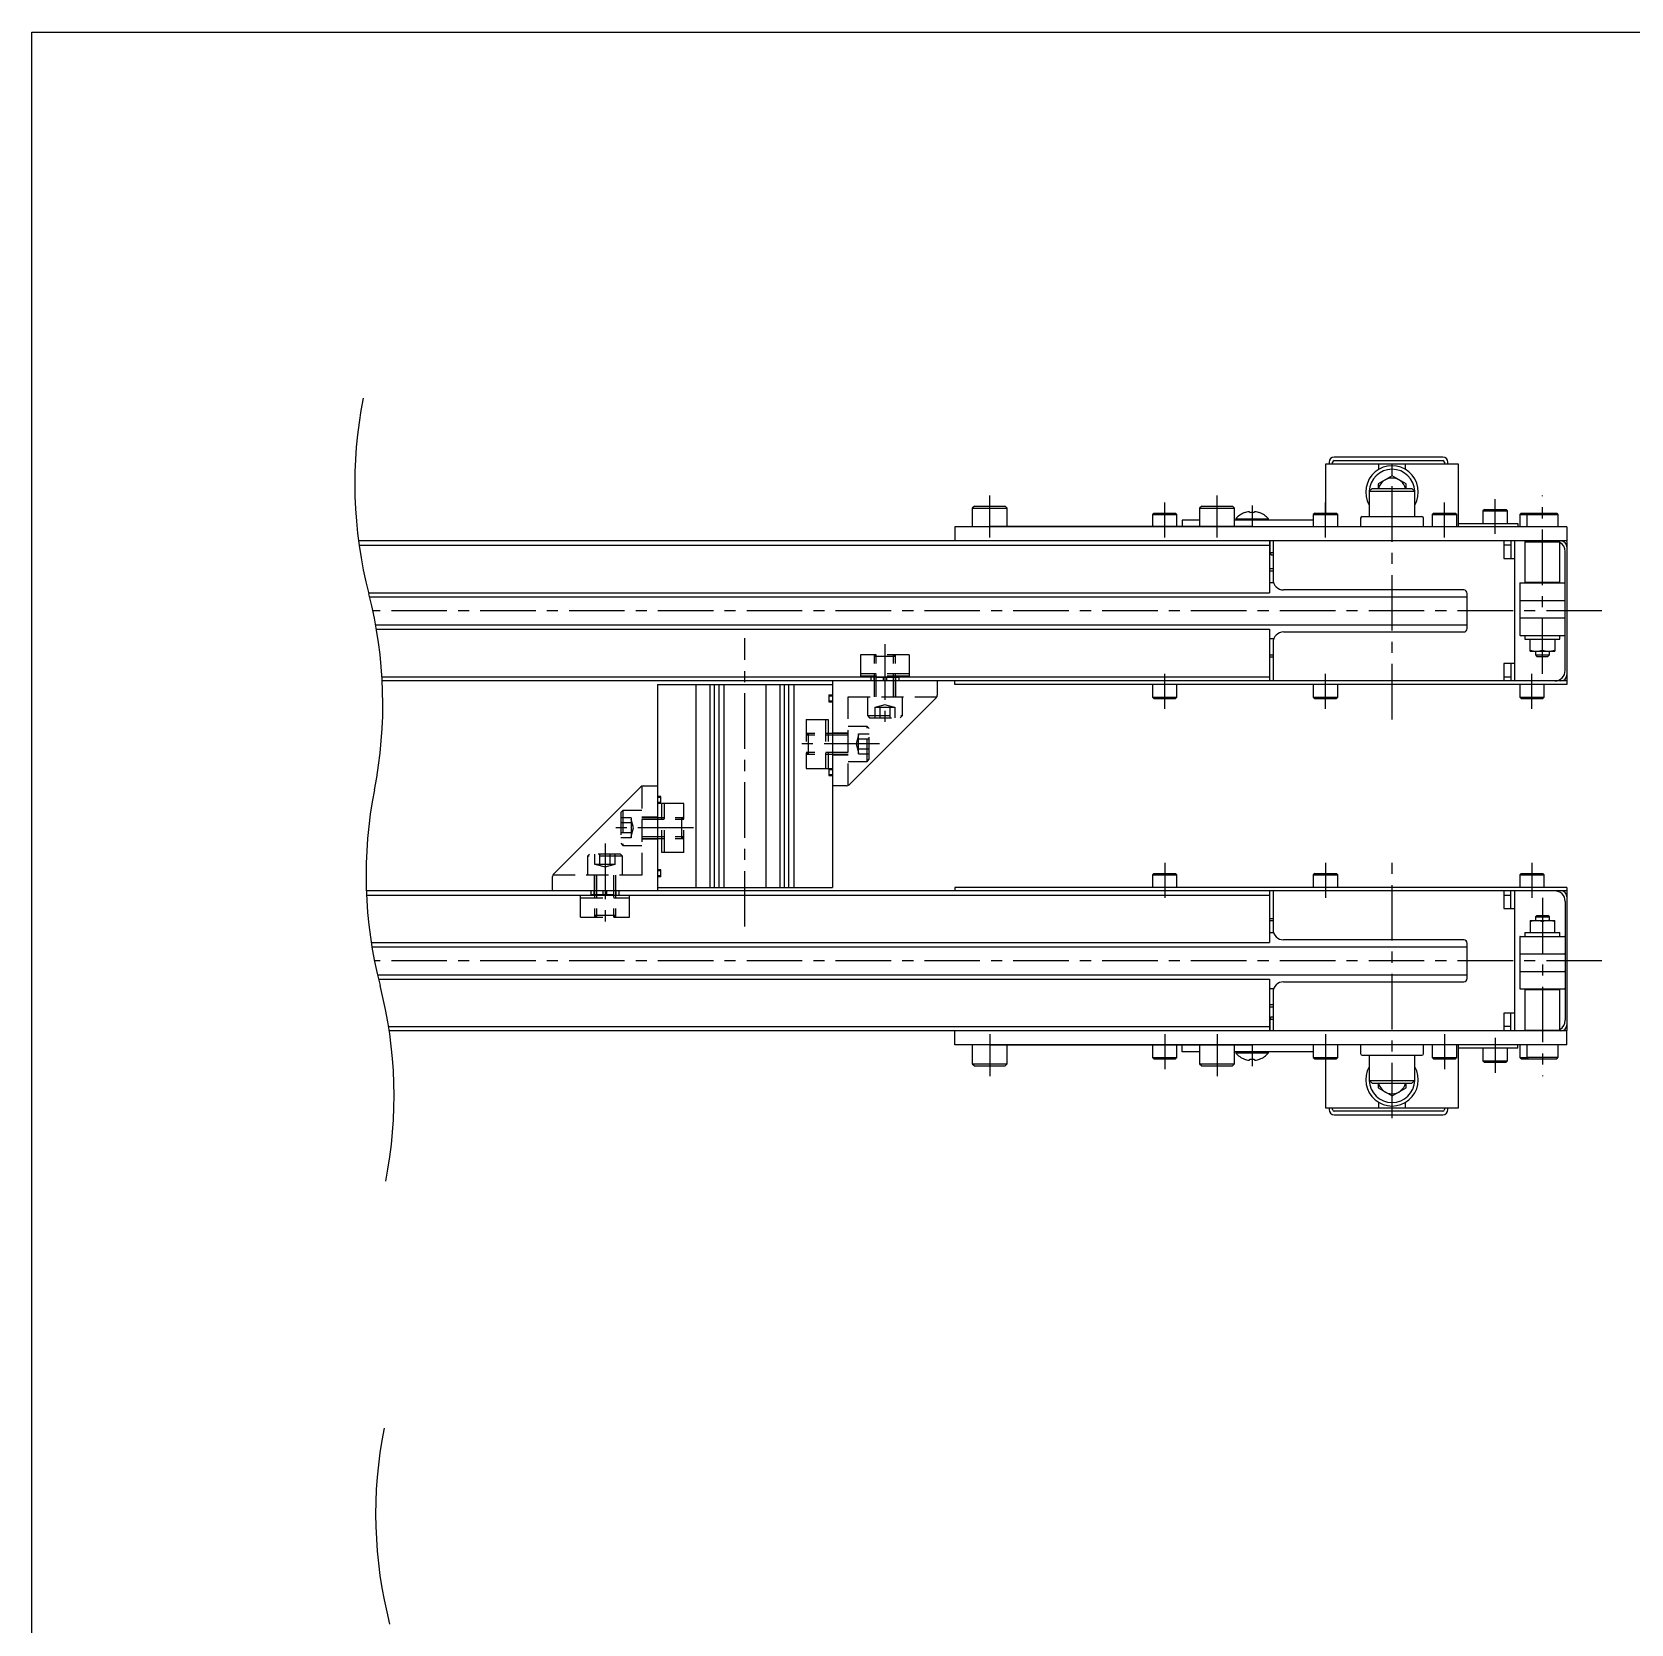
# Model space of a CAD drawing. Extents: x 0 to 4400, y -8 to 1909.
# Drawn here: x 3081.5 to 3538.6, y 1454.3 to 1909.4 of the extents above; entities that cross this region are included whole.
import ezdxf

# ---------------------------------------------------------------- set-up
doc = ezdxf.new("R2010")
doc.units = 0
doc.header["$LTSCALE"] = 0.5
doc.linetypes.add('CENTER', pattern=[50.8, 31.75, -6.35, 6.35, -6.35])
doc.linetypes.add('DASHED', pattern=[19.05, 12.7, -6.35])
for name, color, linetype in [('MSM_CENTER', 1, 'CENTER'), ('MSM_CONTINUOUS', 7, 'CONTINUOUS'), ('MSM_DASHED', 4, 'DASHED'), ('MSM_NARROW', 5, 'CONTINUOUS')]:
    doc.layers.add(name, color=color, linetype=linetype)

msp = doc.modelspace()

# ---------------------------------------------------------------- linework, layer by layer
at = {"layer": 'MSM_CENTER'}
for p, q in [((3470.31, 1712.87), (3470.31, 1788.87)), ((3355.31, 1764.87), (3355.31, 1776.87)), ((3405.31, 1764.87), (3405.31, 1774.87)), ((3420.31, 1764.87), (3420.31, 1776.87)), ((3430.31, 1773.98), (3430.31, 1767.87)), ((3451.31, 1764.87), (3451.31, 1774.87)), ((3485.31, 1764.87), (3485.31, 1774.87)), ((3499.81, 1765.87), (3499.81, 1775.87)), ((3513.31, 1725.87), (3513.31, 1776.87)), ((3530.31, 1743.87), (3178.93, 1743.87)), ((3285.31, 1653.67), (3285.31, 1736.07)), ((3325.31, 1734.37), (3325.31, 1710.37)), ((3405.31, 1715.87), (3405.31, 1725.87)), ((3451.31, 1715.87), (3451.31, 1725.87)), ((3510.31, 1715.87), (3510.31, 1725.87)), ((3323.81, 1705.87), (3299.81, 1705.87)), ((3270.59, 1681.87), (3246.59, 1681.87)), ((3245.31, 1677.37), (3245.31, 1653.37)), ((3470.31, 1598.87), (3470.31, 1674.87)), ((3405.31, 1671.87), (3405.31, 1661.87)), ((3451.31, 1671.87), (3451.31, 1661.87)), ((3510.31, 1671.87), (3510.31, 1661.87)), ((3513.31, 1661.87), (3513.31, 1610.87)), ((3530.31, 1643.87), (3179.39, 1643.87)), ((3355.31, 1622.87), (3355.31, 1610.87)), ((3405.31, 1622.87), (3405.31, 1612.87)), ((3420.31, 1622.87), (3420.31, 1610.87)), ((3430.31, 1619.87), (3430.31, 1613.76)), ((3451.31, 1622.87), (3451.31, 1612.87)), ((3485.31, 1622.87), (3485.31, 1612.87)), ((3499.81, 1621.87), (3499.81, 1611.87))]:
    msp.add_line(p, q, dxfattribs=at)
at = {"layer": 'MSM_CONTINUOUS'}
for p, q in [((3484.81, 1787.87), (3453.81, 1787.87)), ((3451.31, 1785.87), (3451.31, 1771.87)), ((3489.31, 1785.87), (3451.31, 1785.87)), ((3452.31, 1786.37), (3452.31, 1785.87)), ((3453.31, 1785.87), (3453.31, 1786.37)), ((3453.81, 1786.87), (3484.81, 1786.87)), ((3466.56, 1784.37), (3466.56, 1785.87)), ((3474.06, 1785.87), (3474.06, 1784.37)), ((3485.31, 1786.37), (3485.31, 1785.87)), ((3486.31, 1785.87), (3486.31, 1786.37)), ((3489.31, 1767.87), (3489.31, 1785.87)), ((3464.61, 1778.87), (3463.81, 1778.07)), ((3464.61, 1778.87), (3476.01, 1778.87)), ((3470.31, 1782.49), (3466.31, 1780.18)), ((3466.31, 1780.18), (3466.31, 1778.87)), ((3474.31, 1780.18), (3470.31, 1782.49)), ((3474.31, 1778.87), (3474.31, 1780.18)), ((3476.81, 1778.07), (3476.01, 1778.87)), ((3350.91, 1773.87), (3350.31, 1773.27)), ((3350.91, 1773.87), (3359.71, 1773.87)), ((3360.31, 1773.27), (3359.71, 1773.87)), ((3415.91, 1773.87), (3415.31, 1773.27)), ((3415.91, 1773.87), (3424.71, 1773.87)), ((3425.31, 1773.27), (3424.71, 1773.87)), ((3463.81, 1778.07), (3463.81, 1770.87)), ((3463.81, 1778.07), (3476.81, 1778.07)), ((3476.81, 1770.87), (3476.81, 1778.07)), ((3350.31, 1773.27), (3360.31, 1773.27)), ((3350.31, 1773.27), (3350.31, 1767.87)), ((3360.31, 1767.97), (3360.31, 1773.27)), ((3402.21, 1771.87), (3401.81, 1771.47)), ((3401.81, 1771.47), (3401.81, 1767.97)), ((3401.81, 1771.47), (3408.81, 1771.47)), ((3402.21, 1771.87), (3408.41, 1771.87)), ((3408.81, 1771.47), (3408.41, 1771.87)), ((3408.81, 1767.97), (3408.81, 1771.47)), ((3415.31, 1769.87), (3410.31, 1769.87)), ((3410.31, 1769.87), (3410.31, 1767.97)), ((3415.31, 1773.27), (3425.31, 1773.27)), ((3415.31, 1773.27), (3415.31, 1767.97)), ((3425.31, 1767.97), (3425.31, 1773.27)), ((3447.81, 1769.87), (3425.31, 1769.87)), ((3425.61, 1770.16), (3425.61, 1769.87)), ((3425.61, 1770.16), (3435.01, 1770.16)), ((3428.16, 1771.98), (3428.16, 1771.95)), ((3429.68, 1772.14), (3429.68, 1771.95)), ((3430.93, 1771.95), (3430.93, 1772.14)), ((3432.46, 1771.95), (3432.46, 1771.98)), ((3435.01, 1769.87), (3435.01, 1770.16)), ((3448.21, 1771.87), (3447.81, 1771.47)), ((3447.81, 1771.47), (3447.81, 1767.87)), ((3447.81, 1771.47), (3454.81, 1771.47)), ((3448.21, 1771.87), (3454.41, 1771.87)), ((3454.81, 1771.47), (3454.41, 1771.87)), ((3454.81, 1767.87), (3454.81, 1771.47)), ((3461.31, 1770.37), (3461.31, 1767.87)), ((3461.81, 1770.87), (3478.81, 1770.87)), ((3479.31, 1767.87), (3479.31, 1770.37)), ((3482.21, 1771.87), (3481.81, 1771.47)), ((3481.81, 1771.47), (3481.81, 1767.87)), ((3481.81, 1771.47), (3488.81, 1771.47)), ((3482.21, 1771.87), (3488.41, 1771.87)), ((3488.81, 1771.47), (3488.41, 1771.87)), ((3488.81, 1767.87), (3488.81, 1771.47)), ((3496.71, 1772.87), (3496.31, 1772.47)), ((3496.31, 1772.47), (3503.31, 1772.47)), ((3496.31, 1772.47), (3496.31, 1768.87)), ((3496.71, 1772.87), (3502.91, 1772.87)), ((3503.31, 1772.47), (3502.91, 1772.87)), ((3503.31, 1768.87), (3503.31, 1772.47)), ((3507.21, 1771.87), (3506.81, 1771.47)), ((3506.81, 1771.47), (3508.84, 1771.47)), ((3506.81, 1771.47), (3506.81, 1767.87)), ((3507.21, 1771.87), (3517.38, 1771.87)), ((3509.24, 1771.87), (3508.81, 1771.44)), ((3508.81, 1771.44), (3517.81, 1771.44)), ((3508.81, 1771.44), (3508.81, 1767.87)), ((3517.81, 1771.44), (3517.38, 1771.87)), ((3517.81, 1767.87), (3517.81, 1771.44)), ((3345.31, 1767.87), (3345.31, 1763.87)), ((3520.31, 1767.87), (3345.31, 1767.87)), ((3430.31, 1767.97), (3355.31, 1767.97)), ((3355.31, 1767.97), (3355.31, 1767.87)), ((3430.31, 1767.97), (3430.31, 1767.87)), ((3489.31, 1768.87), (3506.31, 1768.87)), ((3506.31, 1768.87), (3506.31, 1767.87)), ((3520.31, 1767.87), (3520.31, 1763.87)), ((3520.31, 1763.87), (3174.84, 1763.87)), ((3175, 1762.67), (3435.31, 1762.67)), ((3435.31, 1763.87), (3435.31, 1749.07)), ((3435.36, 1763.87), (3435.36, 1760.56)), ((3435.36, 1760.56), (3436.31, 1760.56)), ((3435.36, 1760.56), (3435.76, 1759.87)), ((3436.31, 1763.87), (3436.31, 1752.87)), ((3502.31, 1763.87), (3502.31, 1758.87)), ((3504.31, 1762.67), (3502.31, 1762.67)), ((3504.31, 1763.87), (3504.31, 1758.87)), ((3505.31, 1763.87), (3505.31, 1723.87)), ((3508.51, 1763.87), (3508.31, 1763.67)), ((3508.31, 1763.67), (3518.31, 1763.67)), ((3508.31, 1763.67), (3508.31, 1752.07)), ((3518.31, 1763.67), (3518.11, 1763.87)), ((3518.31, 1752.07), (3518.31, 1763.67)), ((3519.11, 1763.87), (3519.11, 1763.8)), ((3519.81, 1726.87), (3519.81, 1760.87)), ((3520.21, 1763.87), (3520.21, 1763.77)), ((3520.31, 1763.77), (3520.21, 1763.77)), ((3520.31, 1763.77), (3520.31, 1722.87)), ((3436.31, 1755.92), (3435.31, 1755.92)), ((3435.76, 1759.87), (3436.31, 1759.87)), ((3502.31, 1758.87), (3505.31, 1758.87)), ((3436.31, 1755.27), (3435.31, 1755.27)), ((3436.48, 1751.87), (3435.31, 1751.87)), ((3506.81, 1751.72), (3506.81, 1747.02)), ((3506.96, 1751.87), (3519.66, 1751.87)), ((3508.31, 1752.07), (3518.31, 1752.07)), ((3508.31, 1752.07), (3508.51, 1751.87)), ((3518.11, 1751.87), (3518.31, 1752.07)), ((3177.69, 1749.07), (3435.31, 1749.07)), ((3178, 1747.87), (3491.81, 1747.87)), ((3490.81, 1749.87), (3439.31, 1749.87)), ((3491.81, 1738.87), (3491.81, 1748.87)), ((3506.81, 1746.72), (3506.81, 1742.02)), ((3506.96, 1746.87), (3519.66, 1746.87)), ((3506.96, 1741.87), (3519.66, 1741.87)), ((3179.73, 1739.87), (3491.81, 1739.87)), ((3179.94, 1738.67), (3435.31, 1738.67)), ((3435.31, 1738.67), (3435.31, 1723.87)), ((3439.31, 1737.87), (3490.81, 1737.87)), ((3506.81, 1741.72), (3506.81, 1737.02)), ((3436.48, 1735.87), (3435.31, 1735.87)), ((3436.31, 1734.87), (3436.31, 1723.87)), ((3506.96, 1736.87), (3519.66, 1736.87)), ((3508.31, 1736.87), (3508.31, 1735.77)), ((3508.31, 1735.77), (3518.31, 1735.77)), ((3509.81, 1732.37), (3509.81, 1735.77)), ((3513.31, 1732.69), (3513.31, 1735.77)), ((3516.81, 1735.77), (3516.81, 1732.37)), ((3518.31, 1735.77), (3518.31, 1736.87)), ((3436.31, 1731.27), (3435.31, 1731.27)), ((3436.31, 1730.62), (3435.31, 1730.62)), ((3502.31, 1728.87), (3502.31, 1723.87)), ((3505.31, 1728.87), (3502.31, 1728.87)), ((3504.31, 1728.87), (3504.31, 1723.87)), ((3509.81, 1732.37), (3516.81, 1732.37)), ((3511.31, 1732.37), (3511.31, 1731.3)), ((3511.31, 1731.3), (3515.31, 1731.3)), ((3511.31, 1731.3), (3511.74, 1730.87)), ((3511.74, 1730.87), (3514.88, 1730.87)), ((3514.88, 1730.87), (3515.31, 1731.3)), ((3515.31, 1731.3), (3515.31, 1732.37)), ((3181.54, 1725.07), (3435.31, 1725.07)), ((3520.31, 1723.87), (3181.61, 1723.87)), ((3310.31, 1723.87), (3310.31, 1664.87)), ((3340.31, 1723.87), (3340.31, 1719.79)), ((3345.31, 1722.87), (3345.31, 1723.87)), ((3502.31, 1725.07), (3504.31, 1725.07)), ((3519.11, 1723.95), (3519.11, 1723.87)), ((3260.31, 1722.87), (3260.31, 1663.87)), ((3260.31, 1722.87), (3310.31, 1722.87)), ((3271.31, 1722.87), (3271.31, 1664.87)), ((3275.31, 1722.87), (3275.31, 1664.87)), ((3276.52, 1722.87), (3276.52, 1664.87)), ((3277.81, 1722.87), (3277.81, 1664.87)), ((3279.31, 1722.87), (3279.31, 1664.87)), ((3291.31, 1722.87), (3291.31, 1664.87)), ((3295.31, 1722.87), (3295.31, 1664.87)), ((3296.52, 1722.87), (3296.52, 1664.87)), ((3297.81, 1722.87), (3297.81, 1664.87)), ((3299.31, 1722.87), (3299.31, 1664.87)), ((3340.01, 1719.08), (3315.1, 1694.17)), ((3340.01, 1719.08), (3315.1, 1694.17)), ((3520.31, 1722.87), (3345.31, 1722.87)), ((3401.81, 1722.87), (3401.81, 1719.27)), ((3401.81, 1719.27), (3408.81, 1719.27)), ((3401.81, 1719.27), (3402.21, 1718.87)), ((3408.41, 1718.87), (3408.81, 1719.27)), ((3408.81, 1719.27), (3408.81, 1722.87)), ((3447.81, 1722.87), (3447.81, 1719.27)), ((3447.81, 1719.27), (3448.21, 1718.87)), ((3447.81, 1719.27), (3454.81, 1719.27)), ((3454.41, 1718.87), (3454.81, 1719.27)), ((3454.81, 1719.27), (3454.81, 1722.87)), ((3506.81, 1722.87), (3506.81, 1719.27)), ((3506.81, 1719.27), (3507.21, 1718.87)), ((3506.81, 1719.27), (3513.81, 1719.27)), ((3513.41, 1718.87), (3513.81, 1719.27)), ((3513.81, 1719.27), (3513.81, 1722.87)), ((3402.21, 1718.87), (3408.41, 1718.87)), ((3448.21, 1718.87), (3454.41, 1718.87)), ((3507.21, 1718.87), (3513.41, 1718.87)), ((3230.6, 1668.67), (3255.51, 1693.58)), ((3256.22, 1693.87), (3260.31, 1693.87)), ((3314.39, 1693.87), (3310.31, 1693.87)), ((3402.21, 1668.87), (3401.81, 1668.47)), ((3402.21, 1668.87), (3408.41, 1668.87)), ((3408.81, 1668.47), (3408.41, 1668.87)), ((3448.21, 1668.87), (3447.81, 1668.47)), ((3448.21, 1668.87), (3454.41, 1668.87)), ((3454.81, 1668.47), (3454.41, 1668.87)), ((3507.21, 1668.87), (3506.81, 1668.47)), ((3507.21, 1668.87), (3513.41, 1668.87)), ((3513.81, 1668.47), (3513.41, 1668.87)), ((3230.31, 1663.87), (3230.31, 1667.96)), ((3260.31, 1664.87), (3310.31, 1664.87)), ((3345.31, 1664.87), (3345.31, 1663.87)), ((3520.31, 1664.87), (3345.31, 1664.87)), ((3401.81, 1668.47), (3401.81, 1664.87)), ((3401.81, 1668.47), (3408.81, 1668.47)), ((3408.81, 1664.87), (3408.81, 1668.47)), ((3447.81, 1668.47), (3447.81, 1664.87)), ((3447.81, 1668.47), (3454.81, 1668.47)), ((3454.81, 1664.87), (3454.81, 1668.47)), ((3506.81, 1668.47), (3513.81, 1668.47)), ((3506.81, 1668.47), (3506.81, 1664.87)), ((3513.81, 1664.87), (3513.81, 1668.47)), ((3520.31, 1664.87), (3520.31, 1663.87)), ((3520.31, 1663.87), (3177.07, 1663.87)), ((3177.12, 1662.67), (3435.31, 1662.67)), ((3435.31, 1663.87), (3435.31, 1649.07)), ((3436.31, 1663.87), (3436.31, 1652.87)), ((3502.31, 1663.87), (3502.31, 1658.87)), ((3502.31, 1662.67), (3504.31, 1662.67)), ((3504.31, 1658.87), (3504.31, 1663.87)), ((3505.31, 1663.87), (3505.31, 1623.87)), ((3519.11, 1663.87), (3519.11, 1663.8)), ((3519.81, 1660.87), (3519.81, 1626.87)), ((3520.21, 1663.77), (3520.21, 1663.87)), ((3520.21, 1663.77), (3520.31, 1663.77)), ((3520.31, 1663.77), (3520.31, 1623.97)), ((3436.31, 1655.92), (3435.31, 1655.92)), ((3436.31, 1655.27), (3435.31, 1655.27)), ((3502.31, 1658.87), (3505.31, 1658.87)), ((3509.81, 1655.37), (3516.81, 1655.37)), ((3509.81, 1655.37), (3509.81, 1651.97)), ((3511.74, 1656.87), (3511.31, 1656.44)), ((3511.31, 1656.44), (3515.31, 1656.44)), ((3511.31, 1656.44), (3511.31, 1655.37)), ((3511.74, 1656.87), (3514.88, 1656.87)), ((3513.31, 1655.06), (3513.31, 1651.97)), ((3515.31, 1656.44), (3514.88, 1656.87)), ((3515.31, 1655.37), (3515.31, 1656.44)), ((3516.81, 1651.97), (3516.81, 1655.37)), ((3436.48, 1651.87), (3435.31, 1651.87)), ((3506.81, 1650.72), (3506.81, 1646.02)), ((3506.96, 1650.87), (3519.66, 1650.87)), ((3508.31, 1651.97), (3518.31, 1651.97)), ((3508.31, 1651.97), (3508.31, 1650.87)), ((3518.31, 1650.87), (3518.31, 1651.97)), ((3178.47, 1649.07), (3435.31, 1649.07)), ((3178.66, 1647.87), (3491.81, 1647.87)), ((3490.81, 1649.87), (3439.31, 1649.87)), ((3491.81, 1638.87), (3491.81, 1648.87)), ((3506.96, 1645.87), (3519.66, 1645.87)), ((3506.81, 1645.72), (3506.81, 1641.02)), ((3180.25, 1639.87), (3491.81, 1639.87)), ((3180.53, 1638.67), (3435.31, 1638.67)), ((3435.31, 1638.67), (3435.31, 1623.87)), ((3439.31, 1637.87), (3490.81, 1637.87)), ((3506.81, 1640.72), (3506.81, 1636.02)), ((3506.96, 1640.87), (3519.66, 1640.87)), ((3436.48, 1635.87), (3435.31, 1635.87)), ((3436.31, 1634.87), (3436.31, 1623.87)), ((3506.96, 1635.87), (3519.66, 1635.87)), ((3508.51, 1635.87), (3508.31, 1635.67)), ((3508.31, 1635.67), (3508.31, 1624.07)), ((3508.31, 1635.67), (3518.31, 1635.67)), ((3518.31, 1635.67), (3518.11, 1635.87)), ((3518.31, 1624.07), (3518.31, 1635.67)), ((3436.31, 1631.27), (3435.31, 1631.27)), ((3436.31, 1630.62), (3435.31, 1630.62)), ((3435.76, 1627.87), (3435.36, 1627.18)), ((3435.76, 1627.87), (3436.31, 1627.87)), ((3502.31, 1628.87), (3502.31, 1623.87)), ((3505.31, 1628.87), (3502.31, 1628.87)), ((3504.31, 1623.87), (3504.31, 1628.87)), ((3183.44, 1625.07), (3435.31, 1625.07)), ((3520.31, 1623.87), (3183.63, 1623.87)), ((3345.31, 1619.87), (3345.31, 1623.87)), ((3435.36, 1627.18), (3436.31, 1627.18)), ((3435.36, 1627.18), (3435.36, 1623.87)), ((3504.31, 1625.07), (3502.31, 1625.07)), ((3508.31, 1624.07), (3518.31, 1624.07)), ((3508.31, 1624.07), (3508.51, 1623.87)), ((3518.11, 1623.87), (3518.31, 1624.07)), ((3519.11, 1623.95), (3519.11, 1623.87)), ((3520.21, 1623.87), (3520.21, 1623.97)), ((3520.31, 1623.97), (3520.21, 1623.97)), ((3520.31, 1619.87), (3520.31, 1623.87)), ((3520.31, 1619.87), (3345.31, 1619.87)), ((3350.31, 1619.87), (3350.31, 1614.47)), ((3355.31, 1619.77), (3355.31, 1619.87)), ((3430.31, 1619.77), (3355.31, 1619.77)), ((3360.31, 1614.47), (3360.31, 1619.77)), ((3401.81, 1619.77), (3401.81, 1616.27)), ((3408.81, 1616.27), (3408.81, 1619.77)), ((3410.31, 1617.87), (3410.31, 1619.77)), ((3415.31, 1619.77), (3415.31, 1614.47)), ((3425.31, 1614.47), (3425.31, 1619.77)), ((3430.31, 1619.77), (3430.31, 1619.87)), ((3447.81, 1619.87), (3447.81, 1616.27)), ((3454.81, 1616.27), (3454.81, 1619.87)), ((3461.31, 1619.87), (3461.31, 1617.37)), ((3479.31, 1617.37), (3479.31, 1619.87)), ((3481.81, 1619.87), (3481.81, 1616.27)), ((3488.81, 1616.27), (3488.81, 1619.87)), ((3489.31, 1601.87), (3489.31, 1619.87)), ((3506.31, 1618.87), (3489.31, 1618.87)), ((3496.31, 1618.87), (3496.31, 1615.27)), ((3503.31, 1615.27), (3503.31, 1618.87)), ((3506.31, 1618.87), (3506.31, 1619.87)), ((3506.81, 1619.87), (3506.81, 1616.27)), ((3508.81, 1619.87), (3508.81, 1616.3)), ((3517.81, 1616.3), (3517.81, 1619.87)), ((3350.31, 1614.47), (3360.31, 1614.47)), ((3350.31, 1614.47), (3350.91, 1613.87)), ((3350.91, 1613.87), (3359.71, 1613.87)), ((3359.71, 1613.87), (3360.31, 1614.47)), ((3401.81, 1616.27), (3408.81, 1616.27)), ((3401.81, 1616.27), (3402.21, 1615.87)), ((3402.21, 1615.87), (3408.41, 1615.87)), ((3408.41, 1615.87), (3408.81, 1616.27)), ((3415.31, 1617.87), (3410.31, 1617.87)), ((3415.31, 1614.47), (3425.31, 1614.47)), ((3415.31, 1614.47), (3415.91, 1613.87)), ((3415.91, 1613.87), (3424.71, 1613.87)), ((3424.71, 1613.87), (3425.31, 1614.47)), ((3447.81, 1617.87), (3425.31, 1617.87)), ((3425.61, 1617.87), (3425.61, 1617.58)), ((3425.61, 1617.58), (3435.01, 1617.58)), ((3428.16, 1615.76), (3428.16, 1615.8)), ((3429.68, 1615.61), (3429.68, 1615.8)), ((3430.93, 1615.8), (3430.93, 1615.61)), ((3432.46, 1615.8), (3432.46, 1615.76)), ((3435.01, 1617.58), (3435.01, 1617.87)), ((3447.81, 1616.27), (3454.81, 1616.27)), ((3447.81, 1616.27), (3448.21, 1615.87)), ((3448.21, 1615.87), (3454.41, 1615.87)), ((3451.31, 1615.87), (3451.31, 1601.87)), ((3454.41, 1615.87), (3454.81, 1616.27)), ((3461.81, 1616.87), (3478.81, 1616.87)), ((3463.81, 1616.87), (3463.81, 1609.67)), ((3476.81, 1609.67), (3476.81, 1616.87)), ((3481.81, 1616.27), (3488.81, 1616.27)), ((3481.81, 1616.27), (3482.21, 1615.87)), ((3482.21, 1615.87), (3488.41, 1615.87)), ((3488.41, 1615.87), (3488.81, 1616.27)), ((3496.31, 1615.27), (3503.31, 1615.27)), ((3496.31, 1615.27), (3496.71, 1614.87)), ((3496.71, 1614.87), (3502.91, 1614.87)), ((3502.91, 1614.87), (3503.31, 1615.27)), ((3506.81, 1616.27), (3507.21, 1615.87)), ((3506.81, 1616.27), (3508.84, 1616.27)), ((3507.21, 1615.87), (3517.38, 1615.87)), ((3508.81, 1616.3), (3517.81, 1616.3)), ((3508.81, 1616.3), (3509.24, 1615.87)), ((3517.38, 1615.87), (3517.81, 1616.3)), ((3463.81, 1609.67), (3476.81, 1609.67)), ((3463.81, 1609.67), (3464.61, 1608.87)), ((3476.01, 1608.87), (3476.81, 1609.67)), ((3464.61, 1608.87), (3476.01, 1608.87)), ((3466.31, 1608.87), (3466.31, 1607.56)), ((3466.31, 1607.56), (3470.31, 1605.25)), ((3470.31, 1605.25), (3474.31, 1607.56)), ((3474.31, 1607.56), (3474.31, 1608.87)), ((3451.31, 1601.87), (3489.31, 1601.87)), ((3452.31, 1601.87), (3452.31, 1601.37)), ((3453.31, 1601.37), (3453.31, 1601.87)), ((3484.81, 1600.87), (3453.81, 1600.87)), ((3466.56, 1601.87), (3466.56, 1603.38)), ((3474.06, 1603.38), (3474.06, 1601.87)), ((3485.31, 1601.87), (3485.31, 1601.37)), ((3486.31, 1601.37), (3486.31, 1601.87)), ((3453.81, 1599.87), (3484.81, 1599.87))]:
    msp.add_line(p, q, dxfattribs=at)
for centre, radius, start, end in [((3453.81, 1786.37), 1.5, 90, 180), ((3484.81, 1786.37), 1.5, 0, 90), ((3453.81, 1786.37), 0.5, 90, 180), ((3470.31, 1777.87), 7.5, 330.0736, 209.9264), ((3470.31, 1777.87), 6.5, 1.7912, 178.2088), ((3484.81, 1786.37), 0.5, 0, 90), ((3470.31, 1777.87), 4, 13.6512, 165.5225), ((3430.31, 1766.28), 6.1, 110.6378, 140.3981), ((3430.31, 1766.28), 6.07, 104.9464, 110.752), ((3429.36, 1770.33), 1.92, 86.365, 108.9637), ((3429.45, 1771.94), 0.303, 41.6072, 84.1831), ((3430.31, 1766.28), 5.71, 83.7144, 96.2856), ((3431.13, 1771.99), 0.246, 98.8781, 143.3804), ((3431.23, 1770.16), 2.08, 72.0359, 93.8615), ((3430.31, 1766.28), 6.07, 69.248, 75.0536), ((3430.31, 1766.28), 6.1, 39.6019, 69.3622), ((3461.81, 1770.37), 0.5, 90, 180), ((3478.81, 1770.37), 0.5, 0, 90), ((3516.81, 1760.87), 3, 0, 60), ((3518.61, 1762.17), 1.7, 0, 90), ((3439.31, 1752.87), 3, 180, 270), ((3506.96, 1751.72), 0.15, 90, 180), ((3519.66, 1751.72), 0.15, 0, 90), ((3490.81, 1748.87), 1, 0, 90), ((3506.96, 1747.02), 0.15, 180, 270), ((3506.96, 1746.72), 0.15, 90, 180), ((3519.66, 1747.02), 0.15, 270, 0), ((3519.66, 1746.72), 0.15, 0, 90), ((3506.96, 1742.02), 0.15, 180, 270), ((3506.96, 1741.72), 0.15, 90, 180), ((3519.66, 1742.02), 0.15, 270, 0), ((3519.66, 1741.72), 0.15, 0, 90), ((3439.31, 1734.87), 3, 90, 180), ((3490.81, 1738.87), 1, 270, 0), ((3506.96, 1737.02), 0.15, 180, 270), ((3511.56, 1737.45), 5.07, 249.8205, 290.1795), ((3515.06, 1737.43), 5.05, 249.7438, 290.2562), ((3519.66, 1737.02), 0.15, 270, 0), ((3516.81, 1726.87), 3, 270, 0), ((3518.61, 1725.57), 1.7, 270, 0), ((3339.31, 1719.79), 1, 315, 0), ((3256.22, 1692.87), 1, 90, 135), ((3314.39, 1694.87), 1, 270, 315), ((3231.31, 1667.96), 1, 135, 180), ((3516.81, 1660.87), 3, 0, 90), ((3518.61, 1662.17), 1.7, 0, 90), ((3511.56, 1650.31), 5.06, 69.7735, 110.2265), ((3515.06, 1650.31), 5.06, 69.7735, 110.2265), ((3439.31, 1652.87), 3, 180, 270), ((3506.96, 1650.72), 0.15, 90, 180), ((3519.66, 1650.72), 0.15, 0, 90), ((3490.81, 1648.87), 1, 0, 90), ((3506.96, 1646.02), 0.15, 180, 270), ((3506.96, 1645.72), 0.15, 90, 180), ((3519.66, 1646.02), 0.15, 270, 0), ((3519.66, 1645.72), 0.15, 0, 90), ((3439.31, 1634.87), 3, 90, 180), ((3490.81, 1638.87), 1, 270, 0), ((3506.96, 1641.02), 0.15, 180, 270), ((3506.96, 1640.72), 0.15, 90, 180), ((3519.66, 1641.02), 0.15, 270, 0), ((3519.66, 1640.72), 0.15, 0, 90), ((3506.96, 1636.02), 0.15, 180, 270), ((3519.66, 1636.02), 0.15, 270, 0), ((3516.81, 1626.87), 3, 300, 0), ((3518.61, 1625.57), 1.7, 270, 0), ((3430.31, 1621.47), 6.1, 219.6019, 249.3622), ((3430.31, 1621.47), 6.07, 249.248, 255.0536), ((3429.36, 1617.42), 1.92, 251.0363, 273.635), ((3429.45, 1615.81), 0.303, 275.8169, 318.3928), ((3430.31, 1621.47), 5.71, 263.7144, 276.2856), ((3431.13, 1615.76), 0.246, 216.6196, 261.1219), ((3431.23, 1617.58), 2.08, 266.1385, 287.9641), ((3430.31, 1621.47), 6.07, 284.9464, 290.752), ((3430.31, 1621.47), 6.1, 290.6378, 320.3981), ((3461.81, 1617.37), 0.5, 180, 270), ((3478.81, 1617.37), 0.5, 270, 0), ((3470.31, 1609.87), 7.5, 150.0736, 29.9264), ((3470.31, 1609.87), 6.5, 181.7912, 358.2088), ((3470.31, 1609.87), 4, 194.4775, 345.5225), ((3453.81, 1601.37), 1.5, 180, 270), ((3453.81, 1601.37), 0.5, 180, 270), ((3484.81, 1601.37), 0.5, 270, 0), ((3484.81, 1601.37), 1.5, 270, 0)]:
    msp.add_arc(centre, radius, start, end, dxfattribs=at)
at = {"layer": 'MSM_DASHED'}
for p, q in [((3332.31, 1731.37), (3318.31, 1731.37)), ((3318.31, 1731.37), (3318.31, 1725.07)), ((3322.85, 1731.37), (3322.31, 1730.83)), ((3322.31, 1719.37), (3322.31, 1731.37)), ((3328.31, 1730.83), (3322.31, 1730.83)), ((3322.85, 1719.37), (3322.85, 1731.37)), ((3327.76, 1731.37), (3328.31, 1730.83)), ((3327.76, 1719.37), (3327.76, 1731.37)), ((3328.31, 1719.37), (3328.31, 1731.37)), ((3332.31, 1731.37), (3332.31, 1725.07)), ((3332.31, 1725.87), (3318.31, 1725.87)), ((3332.31, 1725.27), (3318.31, 1725.27)), ((3329.31, 1724.87), (3321.31, 1724.87)), ((3321.31, 1724.87), (3321.31, 1723.87)), ((3322.21, 1723.87), (3322.21, 1719.37)), ((3322.25, 1723.87), (3322.25, 1724.87)), ((3324.81, 1724.87), (3324.81, 1723.87)), ((3325.81, 1724.87), (3325.81, 1723.87)), ((3328.37, 1724.87), (3328.37, 1723.87)), ((3328.41, 1719.37), (3328.41, 1723.87)), ((3329.31, 1724.87), (3329.31, 1723.87)), ((3309.31, 1719.87), (3310.31, 1719.87)), ((3309.31, 1719.87), (3309.31, 1717.87)), ((3309.31, 1719.57), (3310.31, 1719.57)), ((3314.81, 1693.96), (3314.81, 1719.37)), ((3314.81, 1719.37), (3340.22, 1719.37)), ((3320.31, 1719.37), (3320.31, 1713.97)), ((3330.31, 1713.97), (3330.31, 1719.37)), ((3309.31, 1718.17), (3310.31, 1718.17)), ((3309.31, 1717.87), (3310.31, 1717.87)), ((3322.42, 1716.37), (3322.42, 1713.37)), ((3322.42, 1716.37), (3328.19, 1716.37)), ((3325.31, 1717.04), (3322.81, 1716.37)), ((3323.86, 1716.37), (3323.86, 1713.37)), ((3327.81, 1716.37), (3325.31, 1717.04)), ((3326.75, 1716.37), (3326.75, 1713.37)), ((3328.19, 1716.37), (3328.19, 1713.37)), ((3302.81, 1712.87), (3309.11, 1712.87)), ((3302.81, 1712.87), (3302.81, 1698.87)), ((3308.31, 1712.87), (3308.31, 1698.87)), ((3309.11, 1712.87), (3309.11, 1698.87)), ((3320.21, 1710.87), (3314.81, 1710.87)), ((3320.81, 1710.27), (3320.21, 1710.87)), ((3320.21, 1700.87), (3320.21, 1710.87)), ((3320.31, 1713.97), (3320.91, 1713.37)), ((3320.31, 1713.97), (3330.31, 1713.97)), ((3320.81, 1701.47), (3320.81, 1710.27)), ((3320.91, 1713.37), (3329.71, 1713.37)), ((3329.71, 1713.37), (3330.31, 1713.97)), ((3302.81, 1708.33), (3303.35, 1708.87)), ((3314.81, 1708.87), (3302.81, 1708.87)), ((3314.81, 1708.33), (3302.81, 1708.33)), ((3303.35, 1708.87), (3303.35, 1702.87)), ((3314.81, 1708.97), (3310.31, 1708.97)), ((3317.81, 1708.37), (3317.14, 1705.87)), ((3317.14, 1705.87), (3317.81, 1703.37)), ((3317.81, 1708.76), (3320.81, 1708.76)), ((3317.81, 1702.99), (3317.81, 1708.76)), ((3317.81, 1707.32), (3320.81, 1707.32)), ((3302.81, 1703.42), (3303.35, 1702.87)), ((3314.81, 1703.42), (3302.81, 1703.42)), ((3314.81, 1702.87), (3302.81, 1702.87)), ((3310.31, 1702.77), (3314.81, 1702.77)), ((3314.81, 1700.87), (3320.21, 1700.87)), ((3317.81, 1704.43), (3320.81, 1704.43)), ((3317.81, 1702.99), (3320.81, 1702.99)), ((3320.21, 1700.87), (3320.81, 1701.47)), ((3302.81, 1698.87), (3309.11, 1698.87)), ((3309.31, 1698.87), (3310.31, 1698.87)), ((3309.31, 1698.87), (3309.31, 1696.87)), ((3309.31, 1698.57), (3310.31, 1698.57)), ((3309.31, 1697.17), (3310.31, 1697.17)), ((3309.31, 1696.87), (3310.31, 1696.87)), ((3255.81, 1693.78), (3255.81, 1668.37)), ((3261.31, 1690.87), (3260.31, 1690.87)), ((3261.31, 1690.57), (3260.31, 1690.57)), ((3261.31, 1689.17), (3260.31, 1689.17)), ((3261.31, 1688.87), (3260.31, 1688.87)), ((3261.31, 1688.87), (3261.31, 1690.87)), ((3267.81, 1688.87), (3261.51, 1688.87)), ((3261.51, 1674.87), (3261.51, 1688.87)), ((3262.31, 1674.87), (3262.31, 1688.87)), ((3267.81, 1674.87), (3267.81, 1688.87)), ((3250.41, 1686.87), (3249.81, 1686.27)), ((3249.81, 1686.27), (3249.81, 1677.47)), ((3252.81, 1684.76), (3249.81, 1684.76)), ((3252.81, 1683.32), (3249.81, 1683.32)), ((3255.81, 1686.87), (3250.41, 1686.87)), ((3250.41, 1686.87), (3250.41, 1676.87)), ((3252.81, 1684.76), (3252.81, 1678.99)), ((3253.48, 1681.87), (3252.81, 1684.37)), ((3260.31, 1684.97), (3255.81, 1684.97)), ((3255.81, 1684.87), (3267.81, 1684.87)), ((3255.81, 1684.33), (3267.81, 1684.33)), ((3267.26, 1678.87), (3267.26, 1684.87)), ((3267.81, 1684.33), (3267.26, 1684.87)), ((3252.81, 1680.43), (3249.81, 1680.43)), ((3252.81, 1678.99), (3249.81, 1678.99)), ((3252.81, 1679.37), (3253.48, 1681.87)), ((3255.81, 1679.42), (3267.81, 1679.42)), ((3255.81, 1678.87), (3267.81, 1678.87)), ((3255.81, 1678.77), (3260.31, 1678.77)), ((3267.81, 1679.42), (3267.26, 1678.87)), ((3240.91, 1674.37), (3240.31, 1673.77)), ((3240.31, 1673.77), (3240.31, 1668.37)), ((3250.31, 1673.77), (3240.31, 1673.77)), ((3249.71, 1674.37), (3240.91, 1674.37)), ((3242.42, 1671.37), (3242.42, 1674.37)), ((3243.86, 1671.37), (3243.86, 1674.37)), ((3246.75, 1671.37), (3246.75, 1674.37)), ((3248.19, 1671.37), (3248.19, 1674.37)), ((3250.31, 1673.77), (3249.71, 1674.37)), ((3249.81, 1677.47), (3250.41, 1676.87)), ((3250.31, 1668.37), (3250.31, 1673.77)), ((3250.41, 1676.87), (3255.81, 1676.87)), ((3267.81, 1674.87), (3261.51, 1674.87)), ((3248.19, 1671.37), (3242.42, 1671.37)), ((3242.81, 1671.37), (3245.31, 1670.7)), ((3245.31, 1670.7), (3247.81, 1671.37)), ((3261.31, 1669.87), (3260.31, 1669.87)), ((3261.31, 1669.57), (3260.31, 1669.57)), ((3261.31, 1667.87), (3261.31, 1669.87)), ((3255.81, 1668.37), (3230.4, 1668.37)), ((3242.21, 1668.37), (3242.21, 1663.87)), ((3242.31, 1668.37), (3242.31, 1656.37)), ((3242.85, 1668.37), (3242.85, 1656.37)), ((3247.76, 1668.37), (3247.76, 1656.37)), ((3248.31, 1668.37), (3248.31, 1656.37)), ((3248.41, 1663.87), (3248.41, 1668.37)), ((3261.31, 1668.17), (3260.31, 1668.17)), ((3261.31, 1667.87), (3260.31, 1667.87)), ((3238.31, 1656.37), (3238.31, 1662.67)), ((3238.31, 1661.87), (3252.31, 1661.87)), ((3241.31, 1662.87), (3241.31, 1663.87)), ((3241.31, 1662.87), (3249.31, 1662.87)), ((3242.25, 1662.87), (3242.25, 1663.87)), ((3244.81, 1662.87), (3244.81, 1663.87)), ((3245.81, 1662.87), (3245.81, 1663.87)), ((3248.37, 1663.87), (3248.37, 1662.87)), ((3249.31, 1662.87), (3249.31, 1663.87)), ((3252.31, 1656.37), (3252.31, 1662.67)), ((3238.31, 1656.37), (3252.31, 1656.37)), ((3242.31, 1656.92), (3248.31, 1656.92)), ((3242.85, 1656.37), (3242.31, 1656.92)), ((3247.76, 1656.37), (3248.31, 1656.92))]:
    msp.add_line(p, q, dxfattribs=at)
at = {"layer": 'MSM_NARROW'}
for p, q in [((3081.48, 1026.04), (3081.48, 1909.35)), ((3081.48, 1909.35), (4399.73, 1909.35))]:
    msp.add_line(p, q, dxfattribs=at)
for centre, start, end in [((3299.66, 1780.23), 168.8008, 194.491), ((3055.9, 1717.23), 348.8008, 14.491), ((3302.87, 1668.33), 168.8008, 194.491), ((3059.11, 1605.33), 348.8008, 14.491), ((3305.62, 1485.82), 168.8008, 194.491)]:
    msp.add_arc(centre, 125.89, start, end, dxfattribs=at)

doc.saveas('drawing.dxf')
